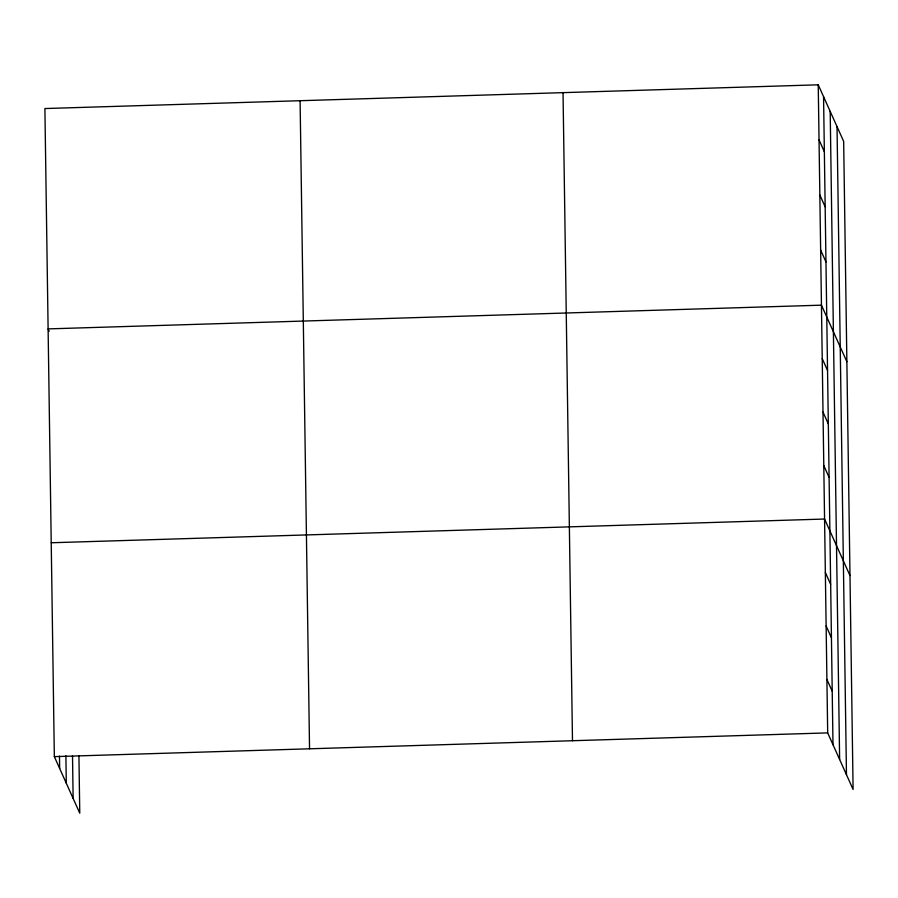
<?xml version="1.0" encoding="UTF-8"?>
<svg xmlns="http://www.w3.org/2000/svg" width="898" height="898" viewBox="0 0 898 898"><rect width="100%" height="100%" fill="white"/><g stroke="black" fill="none" stroke-linecap="round" stroke-linejoin="round"><path stroke-width="1.35" d="M818.235 84.816L827.687 732.891L853.1 789.454L843.66 141.368L818.235 84.816L44.9 108.546L54.34 756.632L79.765 813.184L78.923 755.611M51.231 542.762L824.566 519.033L849.979 575.584M54.34 756.632L827.687 732.891M819.043 139.897L824.353 151.728M819.84 194.989L825.161 206.821M820.649 250.071L825.958 261.913M846.87 361.714L821.446 305.163L48.11 328.893L49.177 331.261M822.231 358.628L827.541 370.459M823.006 412.092L828.326 423.923M823.792 465.557L829.101 477.399M825.341 572.497L830.661 584.329M826.126 625.962L831.436 637.793M826.901 679.427L832.221 691.258M837.026 126.618L846.466 774.693M830.19 111.408L839.63 759.484M823.556 96.647L832.996 744.723M563.035 92.651L572.486 740.727M300.1 100.711L309.541 748.797M72.513 755.925L73.131 798.423M65.891 755.802L66.295 783.224M59.481 756.127L59.661 768.464"/></g></svg>
